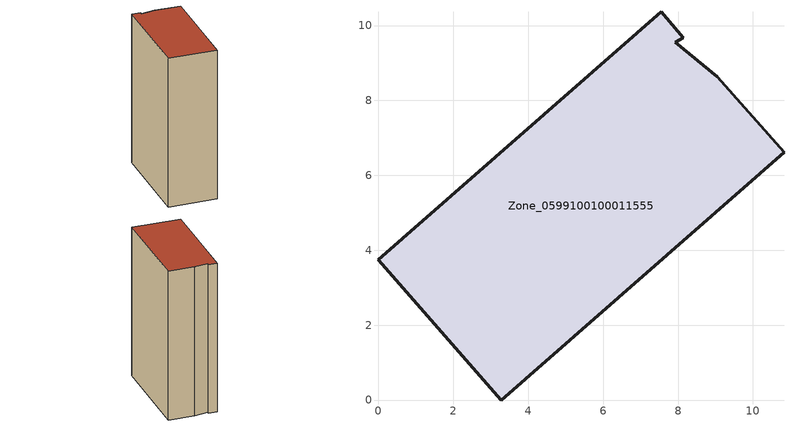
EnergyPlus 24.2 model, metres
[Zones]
Zone_0599100100011555
 floor ground (C_G): 0,3.75 7.55,10.36 8.14,9.68 7.93,9.55 9.05,8.64 10.83,6.62 3.28,0 z3.85
 wall outside (C_F): 7.93,9.55 8.14,9.68 7.55,10.36 0,3.75 3.28,0 10.83,6.62 9.05,8.64 7.93,9.55 z3.85:19.68
 roof outside (C_R): 8.14,9.68 7.55,10.36 0,3.75 3.28,0 10.83,6.62 9.05,8.64 7.93,9.55 z19.68
[BUILDING]
Pand.0599100100011555: North Axis=0; Terrain=City; Loads Convergence Tolerance Value=0.04; Temperature Convergence Tolerance Value=0.4; Solar Distribution=FullExterior; Maximum Number of Warmup Days=25; Minimum Number of Warmup Days=1
[Site:Location]
Rotterdam.The.Hague.AP_ZH_NLD Design_Conditions: Latitude=51.96; Longitude=4.45; Time Zone=1; Elevation=-4.5
[SITE:GROUNDTEMPERATURE:BUILDINGSURFACE]
18, 18, 18, 18, 18, 18, 18, 18, 18, 18, 18, 18
[MATERIAL] Thermal Absorptance=0.9; Solar Absorptance=0.7; Visible Absorptance=0.7
Name | Roughness | Thickness | Conductivity | Density | Specific Heat
G.TI.2015-2018 | MediumSmooth | 0.15 | 0.0428571 | 540 | 1210
F.TI.2015-2018 | Rough | 0.3 | 0.0666667 | 1920 | 840
R.TI.2015-2018 | MediumRough | 0.2 | 0.0333333 | 1500 | 1000
[CONSTRUCTION]
C_G: G.TI.2015-2018
C_F: F.TI.2015-2018
C_R: R.TI.2015-2018
[ZONE]
Zone_0599100100011555: Type=1; Multiplier=1; Ceiling Height=Autocalculate; Volume=Autocalculate; Floor Area=autocalculate; Part of Total Floor Area=Yes
[ZONEINFILTRATION:DESIGNFLOWRATE]
Infil_Zone_0599100100011555: Zone or ZoneList or Space or SpaceList=Zone_0599100100011555; Schedule=AlwaysOn; Design Flow Rate Calculation Method=Flow/Area; Flow Rate per Floor Area=0.0015; Constant Term Coefficient=1; Temperature Term Coefficient=0; Velocity Term Coefficient=0; Velocity Squared Term Coefficient=0
[HVACTEMPLATE:ZONE:IDEALLOADSAIRSYSTEM]
Zone_0599100100011555: Maximum Heating Supply Air Temperature=50; Minimum Cooling Supply Air Temperature=13; Maximum Heating Supply Air Humidity Ratio=0.0156; Minimum Cooling Supply Air Humidity Ratio=0.0077; Heating Limit=NoLimit; Cooling Limit=NoLimit; Dehumidification Control Type=ConstantSensibleHeatRatio; Cooling Sensible Heat Ratio=0.7; Dehumidification Setpoint=60; Humidification Control Type=None; Humidification Setpoint=30; Outdoor Air Method=None; Outdoor Air Flow Rate per Person=0.00944; Outdoor Air Flow Rate per Zone Floor Area=0; Outdoor Air Flow Rate per Zone=0; Demand Controlled Ventilation Type=None; Outdoor Air Economizer Type=NoEconomizer; Heat Recovery Type=None; Sensible Heat Recovery Effectiveness=0.7; Latent Heat Recovery Effectiveness=0.65
[ZONECONTROL:THERMOSTAT]
ThermostatControl_Zone_0599100100011555: Zone or ZoneList=Zone_0599100100011555; Control Type Schedule=DualSetpointControlType; Control 1=Thermostat_Zone_0599100100011555; Temperature Difference Between Cutout And Setpoint=0
[THERMOSTATSETPOINT:DUALSETPOINT]
Thermostat_Zone_0599100100011555: Heating Setpoint Temperature Schedule=HeatingSetpoint_Zone_0599100100011555; Cooling Setpoint Temperature Schedule=CoolingSetpoint_Zone_0599100100011555
[SCHEDULE:COMPACT]
HeatingSetpoint_Zone_0599100100011555: Through: 12/31, For: AllDays, Until: 24:00, 21
CoolingSetpoint_Zone_0599100100011555: Through: 12/31, For: AllDays, Until: 24:00, 24
DualSetpointControlType: Through: 12/31, For: AllDays, Until: 24:00, 4
AlwaysOn: Through: 12/31, For: AllDays, Until: 24:00, 1
